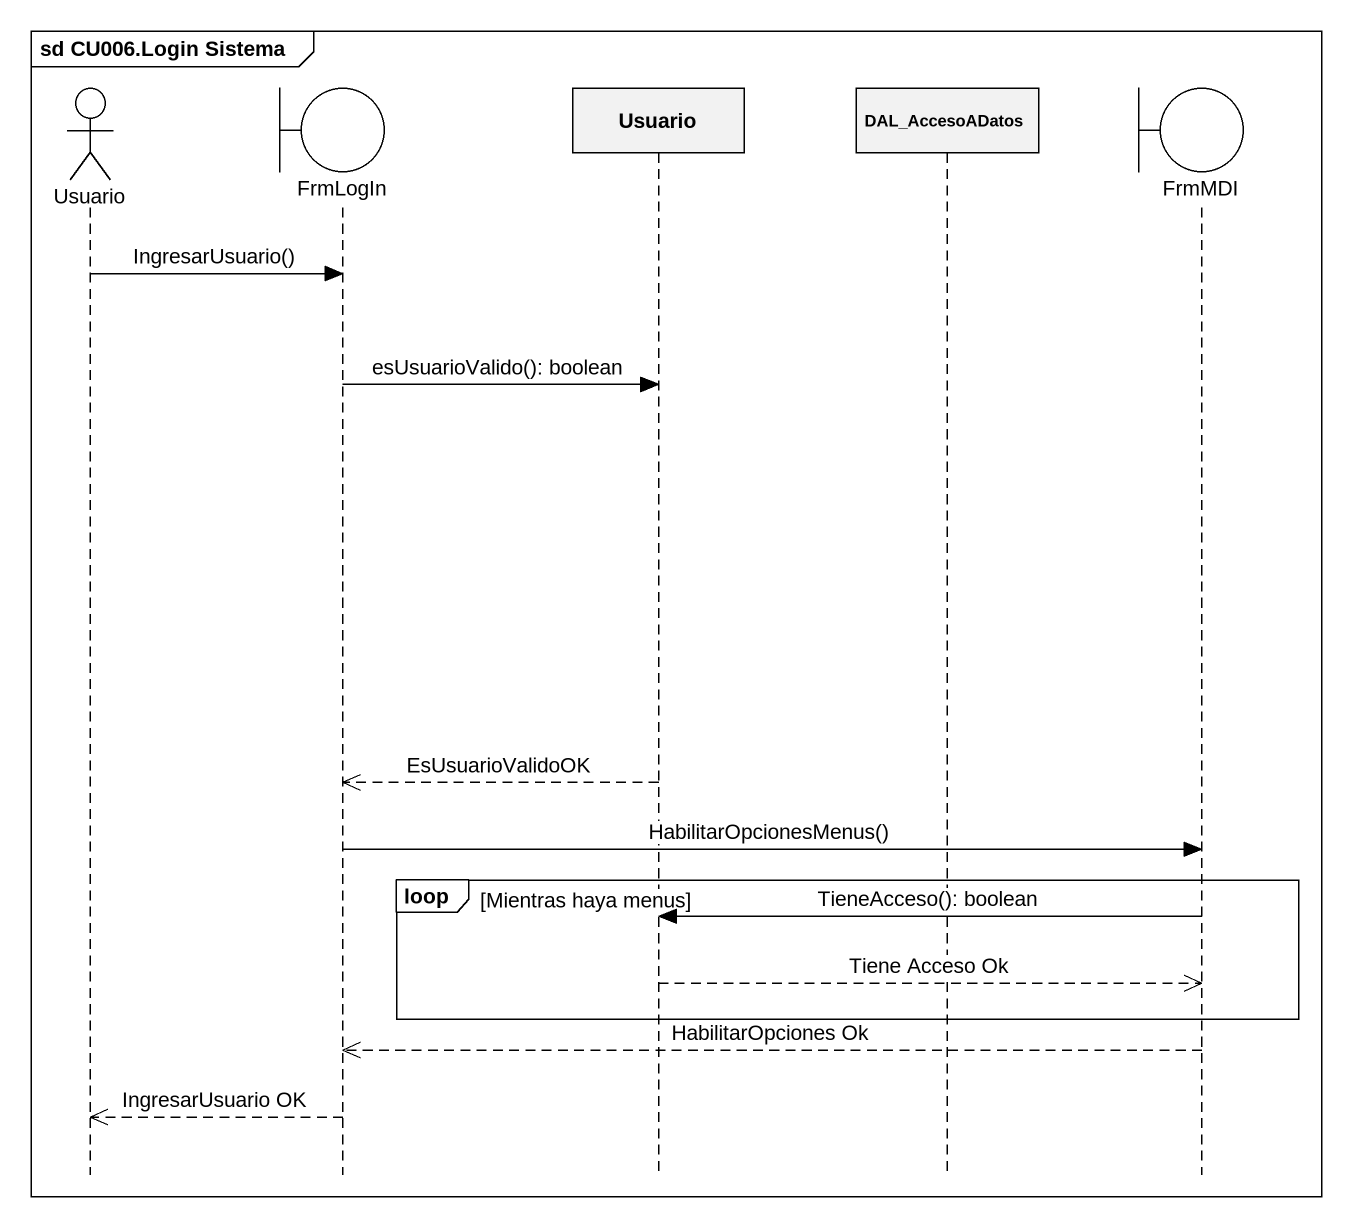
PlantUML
@startuml
mainframe sd CU006.Login Sistema
hide footbox
actor Usuario
boundary FrmLogIn
participant "Usuario" as Usuario_2
participant DAL_AccesoADatos
boundary FrmMDI

Usuario -> FrmLogIn : IngresarUsuario()
FrmLogIn -> Usuario_2 : esUsuarioValido(): boolean
Usuario_2 -->> FrmLogIn : EsUsuarioValidoOK
FrmLogIn -> FrmMDI : HabilitarOpcionesMenus()
loop Mientras haya menus
  FrmMDI -> Usuario_2 : TieneAcceso(): boolean
  Usuario_2 -->> FrmMDI : Tiene Acceso Ok
end
FrmMDI -->> FrmLogIn : HabilitarOpciones Ok
FrmLogIn -->> Usuario : IngresarUsuario OK
@enduml
